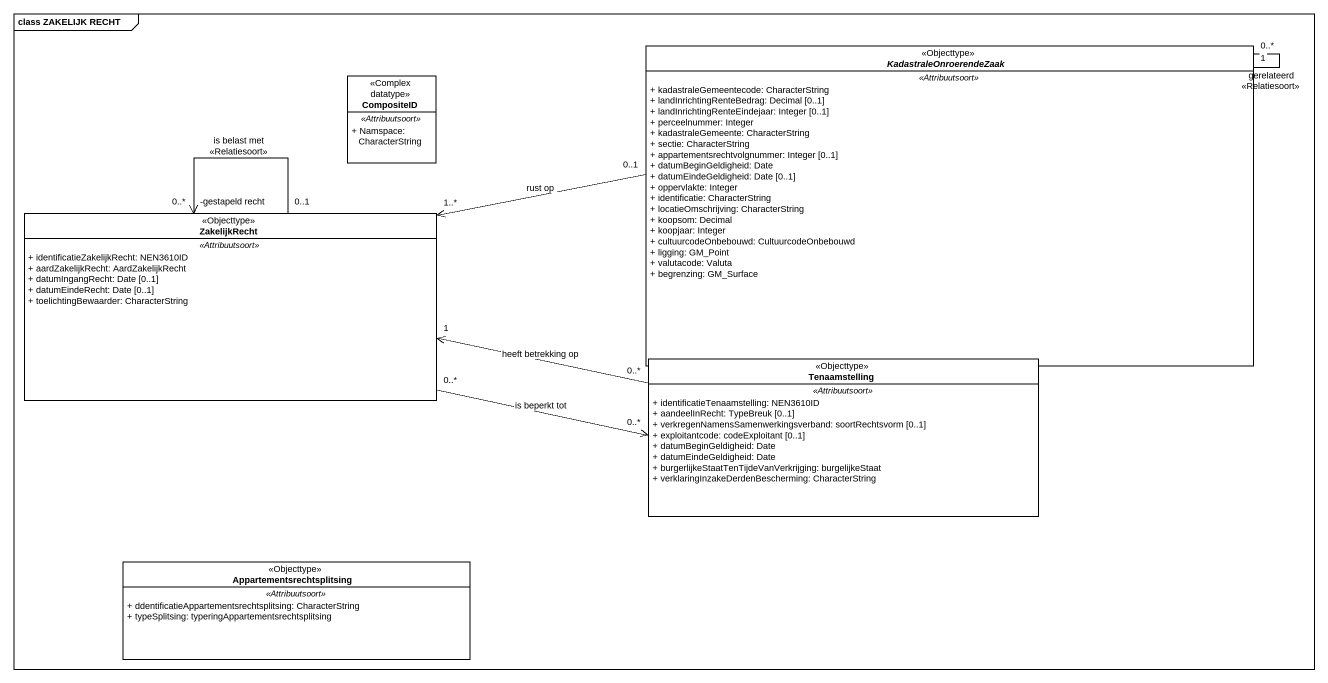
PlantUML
@startuml
mainframe class ZAKELIJK RECHT
hide circle
hide empty members
skinparam classAttributeIconSize 0
abstract class KadastraleOnroerendeZaak <<Objecttype>> {
  .. <<Attribuutsoort>> ..
  + kadastraleGemeentecode: CharacterString
  + landInrichtingRenteBedrag: Decimal [0..1]
  + landInrichtingRenteEindejaar: Integer [0..1]
  + perceelnummer: Integer
  + kadastraleGemeente: CharacterString
  + sectie: CharacterString
  + appartementsrechtvolgnummer: Integer [0..1]
  + datumBeginGeldigheid: Date
  + datumEindeGeldigheid: Date [0..1]
  + oppervlakte: Integer
  + identificatie: CharacterString
  + locatieOmschrijving: CharacterString
  + koopsom: Decimal
  + koopjaar: Integer
  + cultuurcodeOnbebouwd: CultuurcodeOnbebouwd
  + ligging: GM_Point
  + valutacode: Valuta
  + begrenzing: GM_Surface
}
class CompositeID <<Complex datatype>> {
  .. <<Attribuutsoort>> ..
  + Namspace: CharacterString
}
class ZakelijkRecht <<Objecttype>> {
  .. <<Attribuutsoort>> ..
  + identificatieZakelijkRecht: NEN3610ID
  + aardZakelijkRecht: AardZakelijkRecht
  + datumIngangRecht: Date [0..1]
  + datumEindeRecht: Date [0..1]
  + toelichtingBewaarder: CharacterString
}
class Tenaamstelling <<Objecttype>> {
  .. <<Attribuutsoort>> ..
  + identificatieTenaamstelling: NEN3610ID
  + aandeelInRecht: TypeBreuk [0..1]
  + verkregenNamensSamenwerkingsverband: soortRechtsvorm [0..1]
  + exploitantcode: codeExploitant [0..1]
  + datumBeginGeldigheid: Date
  + datumEindeGeldigheid: Date
  + burgerlijkeStaatTenTijdeVanVerkrijging: burgelijkeStaat
  + verklaringInzakeDerdenBescherming: CharacterString
}
class Appartementsrechtsplitsing <<Objecttype>> {
  .. <<Attribuutsoort>> ..
  + ddentificatieAppartementsrechtsplitsing: CharacterString
  + typeSplitsing: typeringAppartementsrechtsplitsing
}
KadastraleOnroerendeZaak "1" -- "0..*" KadastraleOnroerendeZaak : gerelateerd\n<<Relatiesoort>>
ZakelijkRecht "1..*" <-right- "0..1" KadastraleOnroerendeZaak : rust op
ZakelijkRecht "0..1" --> "-gestapeld recht\n0..*" ZakelijkRecht : is belast met\n<<Relatiesoort>>
ZakelijkRecht "0..*" -right-> "0..*" Tenaamstelling : is beperkt tot
Tenaamstelling "0..*" -left-> "1" ZakelijkRecht : heeft betrekking op
@enduml
